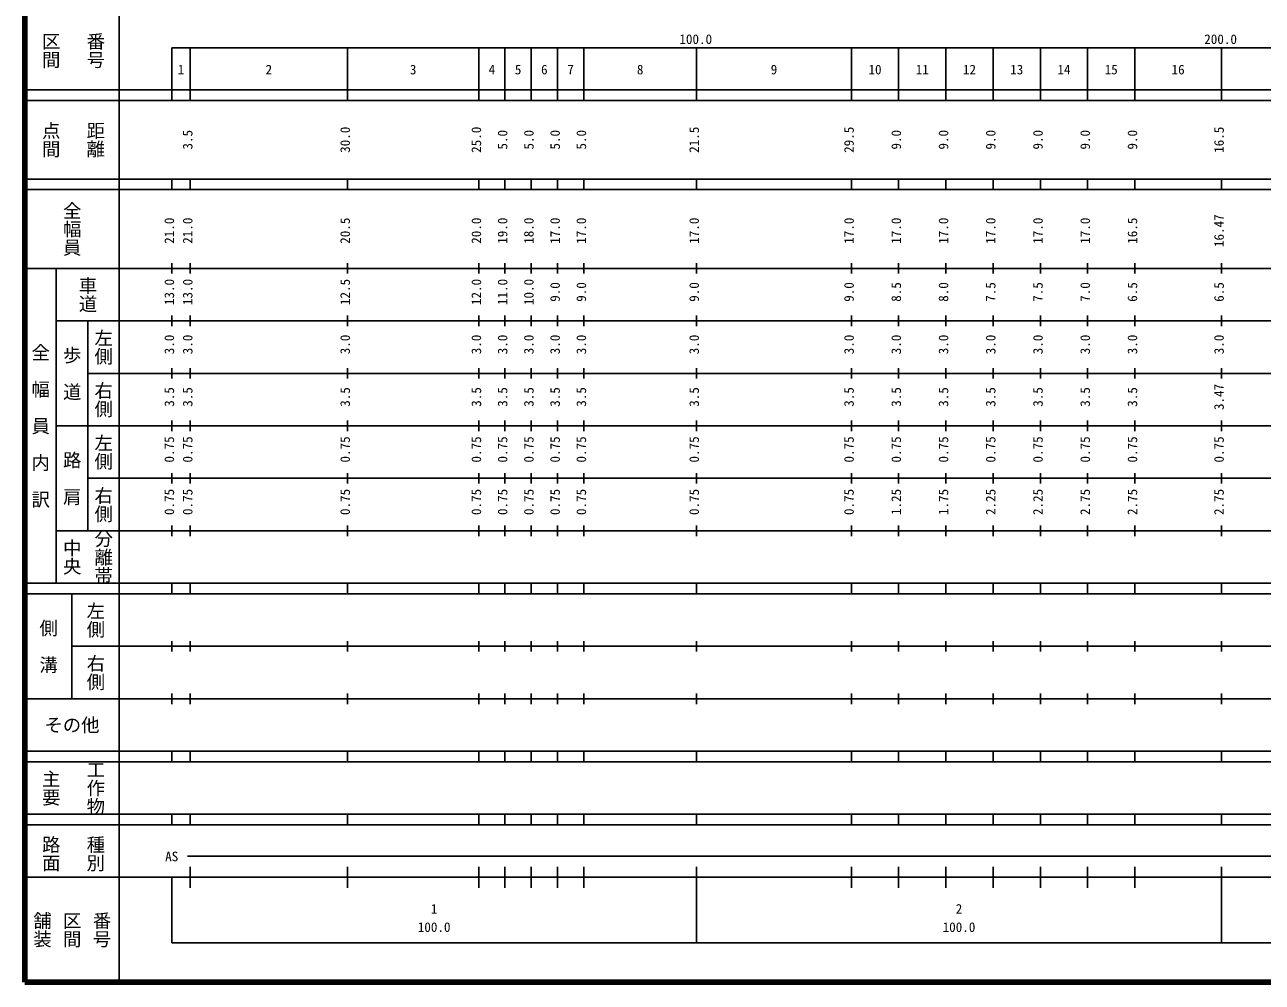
# Model space of a CAD drawing. Units: millimetres on the paper, enlarged 1000 times. Extents: x 40000 to 680000, y 20000 to 380000.
# Drawn here: x 40000 to 275779, y 20000 to 202409 of the extents above; entities that cross this region are included whole.
import ezdxf
from ezdxf.enums import TextEntityAlignment as Align

# ---------------------------------------------------------------- set-up
doc = ezdxf.new("R2010")
doc.units = ezdxf.units.MM
doc.header["$LTSCALE"] = 1000
doc.layers.add('M-TTL', color=2, linetype='Continuous', lineweight=140)
doc.layers.add('M-TTL-BAND', color=7, linetype='Continuous', lineweight=25)
doc.styles.add('@ＭＳ ゴシック', font='')
doc.styles.add('ＭＳ ゴシック', font='')
doc.styles.get('@ＭＳ ゴシック').set_extended_font_data('@MS Gothic')
doc.styles.get('ＭＳ ゴシック').set_extended_font_data('MS Gothic')

msp = doc.modelspace()

# ---------------------------------------------------------------- linework, layer by layer
at = {"layer": 'M-TTL'}
for p, q in [((40000, 380000), (40000, 20000)), ((40000, 20000), (680000, 20000))]:
    msp.add_line(p, q, dxfattribs=at)
at = {"layer": 'M-TTL-BAND'}
for p, q in [((58000, 370000), (58000, 20000)), ((68000, 198000), (579000, 198000)), ((68000, 198000), (68000, 188000)), ((71500, 188000), (71500, 198000)), ((101500, 188000), (101500, 198000)), ((126500, 188000), (126500, 198000)), ((131500, 188000), (131500, 198000)), ((136500, 188000), (136500, 198000)), ((141500, 188000), (141500, 198000)), ((146500, 188000), (146500, 198000)), ((168000, 188000), (168000, 198000)), ((197500, 188000), (197500, 198000)), ((206500, 188000), (206500, 198000)), ((215500, 188000), (215500, 198000)), ((224500, 188000), (224500, 198000)), ((233500, 188000), (233500, 198000)), ((242500, 188000), (242500, 198000)), ((251500, 188000), (251500, 198000)), ((268000, 188000), (268000, 198000)), ((40000, 190000), (579000, 190000)), ((40000, 188000), (579000, 188000)), ((40000, 173000), (579000, 173000)), ((68000, 171000), (68000, 173000)), ((71500, 171000), (71500, 173000)), ((101500, 171000), (101500, 173000)), ((126500, 171000), (126500, 173000)), ((131500, 171000), (131500, 173000)), ((136500, 171000), (136500, 173000)), ((141500, 171000), (141500, 173000)), ((146500, 171000), (146500, 173000)), ((168000, 171000), (168000, 173000)), ((197500, 171000), (197500, 173000)), ((206500, 171000), (206500, 173000)), ((215500, 171000), (215500, 173000)), ((224500, 171000), (224500, 173000)), ((233500, 171000), (233500, 173000)), ((242500, 171000), (242500, 173000)), ((251500, 171000), (251500, 173000)), ((268000, 171000), (268000, 173000)), ((40000, 171000), (579000, 171000)), ((40000, 156000), (579000, 156000)), ((46000, 96000), (46000, 156000)), ((68000, 155000), (68000, 157000)), ((71500, 155000), (71500, 157000)), ((101500, 155000), (101500, 157000)), ((126500, 155000), (126500, 157000)), ((131500, 155000), (131500, 157000)), ((136500, 155000), (136500, 157000)), ((141500, 155000), (141500, 157000)), ((146500, 155000), (146500, 157000)), ((168000, 155000), (168000, 157000)), ((197500, 155000), (197500, 157000)), ((206500, 155000), (206500, 157000)), ((215500, 155000), (215500, 157000)), ((224500, 155000), (224500, 157000)), ((233500, 155000), (233500, 157000)), ((242500, 155000), (242500, 157000)), ((251500, 155000), (251500, 157000)), ((268000, 155000), (268000, 157000)), ((68000, 145000), (68000, 147000)), ((71500, 145000), (71500, 147000)), ((101500, 145000), (101500, 147000)), ((126500, 145000), (126500, 147000)), ((131500, 145000), (131500, 147000)), ((136500, 145000), (136500, 147000)), ((141500, 145000), (141500, 147000)), ((146500, 145000), (146500, 147000)), ((168000, 145000), (168000, 147000)), ((197500, 145000), (197500, 147000)), ((206500, 145000), (206500, 147000)), ((215500, 145000), (215500, 147000)), ((224500, 145000), (224500, 147000)), ((233500, 145000), (233500, 147000)), ((242500, 145000), (242500, 147000)), ((251500, 145000), (251500, 147000)), ((268000, 145000), (268000, 147000)), ((46000, 146000), (579000, 146000)), ((52000, 146000), (52000, 106000)), ((68000, 135000), (68000, 137000)), ((71500, 135000), (71500, 137000)), ((101500, 135000), (101500, 137000)), ((126500, 135000), (126500, 137000)), ((131500, 135000), (131500, 137000)), ((136500, 135000), (136500, 137000)), ((141500, 135000), (141500, 137000)), ((146500, 135000), (146500, 137000)), ((168000, 135000), (168000, 137000)), ((197500, 135000), (197500, 137000)), ((206500, 135000), (206500, 137000)), ((215500, 135000), (215500, 137000)), ((224500, 135000), (224500, 137000)), ((233500, 135000), (233500, 137000)), ((242500, 135000), (242500, 137000)), ((251500, 135000), (251500, 137000)), ((268000, 135000), (268000, 137000)), ((52000, 136000), (579000, 136000)), ((46000, 126000), (579000, 126000)), ((68000, 125000), (68000, 127000)), ((71500, 125000), (71500, 127000)), ((101500, 125000), (101500, 127000)), ((126500, 125000), (126500, 127000)), ((131500, 125000), (131500, 127000)), ((136500, 125000), (136500, 127000)), ((141500, 125000), (141500, 127000)), ((146500, 125000), (146500, 127000)), ((168000, 125000), (168000, 127000)), ((197500, 125000), (197500, 127000)), ((206500, 125000), (206500, 127000)), ((215500, 125000), (215500, 127000)), ((224500, 125000), (224500, 127000)), ((233500, 125000), (233500, 127000)), ((242500, 125000), (242500, 127000)), ((251500, 125000), (251500, 127000)), ((268000, 125000), (268000, 127000)), ((52000, 116000), (579000, 116000)), ((68000, 115000), (68000, 117000)), ((71500, 115000), (71500, 117000)), ((101500, 115000), (101500, 117000)), ((126500, 115000), (126500, 117000)), ((131500, 115000), (131500, 117000)), ((136500, 115000), (136500, 117000)), ((141500, 115000), (141500, 117000)), ((146500, 115000), (146500, 117000)), ((168000, 115000), (168000, 117000)), ((197500, 115000), (197500, 117000)), ((206500, 115000), (206500, 117000)), ((215500, 115000), (215500, 117000)), ((224500, 115000), (224500, 117000)), ((233500, 115000), (233500, 117000)), ((242500, 115000), (242500, 117000)), ((251500, 115000), (251500, 117000)), ((268000, 115000), (268000, 117000)), ((68000, 105000), (68000, 107000)), ((71500, 105000), (71500, 107000)), ((101500, 105000), (101500, 107000)), ((126500, 105000), (126500, 107000)), ((131500, 105000), (131500, 107000)), ((136500, 105000), (136500, 107000)), ((141500, 105000), (141500, 107000)), ((146500, 105000), (146500, 107000)), ((168000, 105000), (168000, 107000)), ((197500, 105000), (197500, 107000)), ((206500, 105000), (206500, 107000)), ((215500, 105000), (215500, 107000)), ((224500, 105000), (224500, 107000)), ((233500, 105000), (233500, 107000)), ((242500, 105000), (242500, 107000)), ((251500, 105000), (251500, 107000)), ((268000, 105000), (268000, 107000)), ((46000, 106000), (579000, 106000)), ((40000, 96000), (579000, 96000)), ((68000, 94000), (68000, 96000)), ((71500, 94000), (71500, 96000)), ((101500, 94000), (101500, 96000)), ((126500, 94000), (126500, 96000)), ((131500, 94000), (131500, 96000)), ((136500, 94000), (136500, 96000)), ((141500, 94000), (141500, 96000)), ((146500, 94000), (146500, 96000)), ((168000, 94000), (168000, 96000)), ((197500, 94000), (197500, 96000)), ((206500, 94000), (206500, 96000)), ((215500, 94000), (215500, 96000)), ((224500, 94000), (224500, 96000)), ((233500, 94000), (233500, 96000)), ((242500, 94000), (242500, 96000)), ((251500, 94000), (251500, 96000)), ((268000, 94000), (268000, 96000)), ((40000, 94000), (579000, 94000)), ((49000, 94000), (49000, 74000)), ((68000, 83000), (68000, 85000)), ((71500, 83000), (71500, 85000)), ((101500, 83000), (101500, 85000)), ((126500, 83000), (126500, 85000)), ((131500, 83000), (131500, 85000)), ((136500, 83000), (136500, 85000)), ((141500, 83000), (141500, 85000)), ((146500, 83000), (146500, 85000)), ((168000, 83000), (168000, 85000)), ((197500, 83000), (197500, 85000)), ((206500, 83000), (206500, 85000)), ((215500, 83000), (215500, 85000)), ((224500, 83000), (224500, 85000)), ((233500, 83000), (233500, 85000)), ((242500, 83000), (242500, 85000)), ((251500, 83000), (251500, 85000)), ((268000, 83000), (268000, 85000)), ((49000, 84000), (579000, 84000)), ((40000, 74000), (579000, 74000)), ((68000, 73000), (68000, 75000)), ((71500, 73000), (71500, 75000)), ((101500, 73000), (101500, 75000)), ((126500, 73000), (126500, 75000)), ((131500, 73000), (131500, 75000)), ((136500, 73000), (136500, 75000)), ((141500, 73000), (141500, 75000)), ((146500, 73000), (146500, 75000)), ((168000, 73000), (168000, 75000)), ((197500, 73000), (197500, 75000)), ((206500, 73000), (206500, 75000)), ((215500, 73000), (215500, 75000)), ((224500, 73000), (224500, 75000)), ((233500, 73000), (233500, 75000)), ((242500, 73000), (242500, 75000)), ((251500, 73000), (251500, 75000)), ((268000, 73000), (268000, 75000)), ((40000, 64000), (579000, 64000)), ((68000, 62000), (68000, 64000)), ((71500, 62000), (71500, 64000)), ((101500, 62000), (101500, 64000)), ((126500, 62000), (126500, 64000)), ((131500, 62000), (131500, 64000)), ((136500, 62000), (136500, 64000)), ((141500, 62000), (141500, 64000)), ((146500, 62000), (146500, 64000)), ((168000, 62000), (168000, 64000)), ((197500, 62000), (197500, 64000)), ((206500, 62000), (206500, 64000)), ((215500, 62000), (215500, 64000)), ((224500, 62000), (224500, 64000)), ((233500, 62000), (233500, 64000)), ((242500, 62000), (242500, 64000)), ((251500, 62000), (251500, 64000)), ((268000, 62000), (268000, 64000)), ((40000, 62000), (579000, 62000)), ((40000, 52000), (579000, 52000)), ((68000, 50000), (68000, 52000)), ((71500, 50000), (71500, 52000)), ((101500, 50000), (101500, 52000)), ((126500, 50000), (126500, 52000)), ((131500, 50000), (131500, 52000)), ((136500, 50000), (136500, 52000)), ((141500, 50000), (141500, 52000)), ((146500, 50000), (146500, 52000)), ((168000, 50000), (168000, 52000)), ((197500, 50000), (197500, 52000)), ((206500, 50000), (206500, 52000)), ((215500, 50000), (215500, 52000)), ((224500, 50000), (224500, 52000)), ((233500, 50000), (233500, 52000)), ((242500, 50000), (242500, 52000)), ((251500, 50000), (251500, 52000)), ((268000, 50000), (268000, 52000)), ((40000, 50000), (579000, 50000)), ((71000, 44000), (565000, 44000)), ((71500, 38000), (71500, 42000)), ((101500, 38000), (101500, 42000)), ((126500, 38000), (126500, 42000)), ((131500, 38000), (131500, 42000)), ((136500, 38000), (136500, 42000)), ((141500, 38000), (141500, 42000)), ((146500, 38000), (146500, 42000)), ((168000, 27500), (168000, 42000)), ((197500, 38000), (197500, 42000)), ((206500, 38000), (206500, 42000)), ((215500, 38000), (215500, 42000)), ((224500, 38000), (224500, 42000)), ((233500, 38000), (233500, 42000)), ((242500, 38000), (242500, 42000)), ((251500, 38000), (251500, 42000)), ((268000, 27500), (268000, 42000)), ((40000, 40000), (579000, 40000)), ((68000, 40000), (68000, 27500)), ((68000, 27500), (579000, 27500))]:
    msp.add_line(p, q, dxfattribs=at)

# ---------------------------------------------------------------- texts
at = {"layer": 'M-TTL-BAND', "style": '@ＭＳ ゴシック'}
for s, p in [('区間', (45000, 197500)), ('番号', (53500, 197500)), ('点間', (45000, 180500)), ('距離', (53500, 180500)), ('全幅員', (49000, 163500)), ('車道', (52000, 151000)), ('左側', (55000, 141000)), ('全\u3000幅\u3000員\u3000内\u3000訳', (43000, 126000)), ('歩\u3000道', (49000, 136000)), ('右側', (55000, 131000)), ('左側', (55000, 121000)), ('路\u3000肩', (49000, 116000)), ('右側', (55000, 111000)), ('中央', (49000, 101000)), ('分離帯', (55000, 101000)), ('左側', (53500, 89000)), ('側\u3000溝', (44500, 84000)), ('右側', (53500, 79000)), ('工作物', (53500, 57000)), ('主要', (45000, 57000)), ('路面', (45000, 44500)), ('種別', (53500, 44500)), ('舗装', (43333, 30000)), ('区間', (49000, 30000)), ('番号', (54667, 30000))]:
    msp.add_text(s, height=2566, rotation=270, dxfattribs=at).set_placement(p, align=Align.MIDDLE_CENTER)
at = {"layer": 'M-TTL-BAND', "style": 'ＭＳ ゴシック'}
for s, p in [('100.0', (167844, 198195)), ('200.0', (267844, 198195)), ('1', (69750, 192405)), ('2', (86500, 192405)), ('3', (114000, 192405)), ('4', (129000, 192405)), ('5', (134000, 192405)), ('6', (139000, 192405)), ('7', (144000, 192405)), ('8', (157250, 192405)), ('9', (182750, 192405)), ('10', (202000, 192405)), ('11', (211000, 192405)), ('12', (220000, 192405)), ('13', (229000, 192405)), ('14', (238000, 192405)), ('15', (247000, 192405)), ('16', (259750, 192405)), ('AS', (68000, 42500)), ('1', (118000, 32523)), ('2', (218000, 32523)), ('100.0', (118000, 29033)), ('100.0', (218000, 29033))]:
    msp.add_text(s, height=1833, dxfattribs=at).set_placement(p, align=Align.BOTTOM_CENTER)
for s, p in [('3.5', (72500, 180500)), ('30.0', (102500, 180500)), ('25.0', (127500, 180500)), ('5.0', (132500, 180500)), ('5.0', (137500, 180500)), ('5.0', (142500, 180500)), ('5.0', (147500, 180500)), ('21.5', (169000, 180500)), ('29.5', (198500, 180500)), ('9.0', (207500, 180500)), ('9.0', (216500, 180500)), ('9.0', (225500, 180500)), ('9.0', (234500, 180500)), ('9.0', (243500, 180500)), ('9.0', (252500, 180500)), ('16.5', (269000, 180500)), ('21.0', (69000, 163174)), ('21.0', (72500, 163174)), ('20.5', (102500, 163174)), ('20.0', (127500, 163174)), ('19.0', (132500, 163174)), ('18.0', (137500, 163174)), ('17.0', (142500, 163174)), ('17.0', (147500, 163174)), ('17.0', (169000, 163174)), ('17.0', (198500, 163174)), ('17.0', (207500, 163174)), ('17.0', (216500, 163174)), ('17.0', (225500, 163174)), ('17.0', (234500, 163174)), ('17.0', (243500, 163174)), ('16.5', (252500, 163174)), ('16.47', (269000, 163174)), ('13.0', (69000, 151500)), ('13.0', (72500, 151500)), ('12.5', (102500, 151500)), ('12.0', (127500, 151500)), ('11.0', (132500, 151500)), ('10.0', (137500, 151500)), ('9.0', (142500, 151500)), ('9.0', (147500, 151500)), ('9.0', (169000, 151500)), ('9.0', (198500, 151500)), ('8.5', (207500, 151500)), ('8.0', (216500, 151500)), ('7.5', (225500, 151500)), ('7.5', (234500, 151500)), ('7.0', (243500, 151500)), ('6.5', (252500, 151500)), ('6.5', (269000, 151500)), ('3.0', (69000, 141500)), ('3.0', (72500, 141500)), ('3.0', (102500, 141500)), ('3.0', (127500, 141500)), ('3.0', (132500, 141500)), ('3.0', (137500, 141500)), ('3.0', (142500, 141500)), ('3.0', (147500, 141500)), ('3.0', (169000, 141500)), ('3.0', (198500, 141500)), ('3.0', (207500, 141500)), ('3.0', (216500, 141500)), ('3.0', (225500, 141500)), ('3.0', (234500, 141500)), ('3.0', (243500, 141500)), ('3.0', (252500, 141500)), ('3.0', (269000, 141500)), ('3.5', (69000, 131500)), ('3.5', (72500, 131500)), ('3.5', (102500, 131500)), ('3.5', (127500, 131500)), ('3.5', (132500, 131500)), ('3.5', (137500, 131500)), ('3.5', (142500, 131500)), ('3.5', (147500, 131500)), ('3.5', (169000, 131500)), ('3.5', (198500, 131500)), ('3.5', (207500, 131500)), ('3.5', (216500, 131500)), ('3.5', (225500, 131500)), ('3.5', (234500, 131500)), ('3.5', (243500, 131500)), ('3.5', (252500, 131500)), ('3.47', (269000, 131500)), ('0.75', (69000, 121500)), ('0.75', (72500, 121500)), ('0.75', (102500, 121500)), ('0.75', (127500, 121500)), ('0.75', (132500, 121500)), ('0.75', (137500, 121500)), ('0.75', (142500, 121500)), ('0.75', (147500, 121500)), ('0.75', (169000, 121500)), ('0.75', (198500, 121500)), ('0.75', (207500, 121500)), ('0.75', (216500, 121500)), ('0.75', (225500, 121500)), ('0.75', (234500, 121500)), ('0.75', (243500, 121500)), ('0.75', (252500, 121500)), ('0.75', (269000, 121500)), ('0.75', (69000, 111500)), ('0.75', (72500, 111500)), ('0.75', (102500, 111500)), ('0.75', (127500, 111500)), ('0.75', (132500, 111500)), ('0.75', (137500, 111500)), ('0.75', (142500, 111500)), ('0.75', (147500, 111500)), ('0.75', (169000, 111500)), ('0.75', (198500, 111500)), ('1.25', (207500, 111500)), ('1.75', (216500, 111500)), ('2.25', (225500, 111500)), ('2.25', (234500, 111500)), ('2.75', (243500, 111500)), ('2.75', (252500, 111500)), ('2.75', (269000, 111500))]:
    msp.add_text(s, height=1833, rotation=90, dxfattribs=at).set_placement(p, align=Align.BOTTOM_CENTER)
msp.add_text('その他', height=2566, dxfattribs=at).set_placement((49000, 69000), align=Align.MIDDLE_CENTER)

doc.saveas('drawing.dxf')
